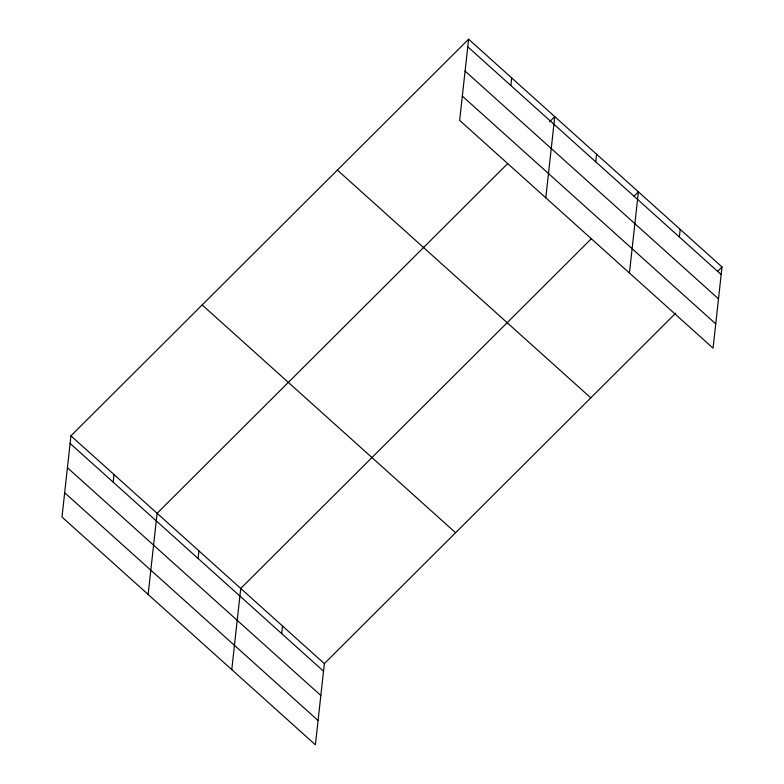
<?xml version="1.0" encoding="UTF-8"?>
<svg xmlns="http://www.w3.org/2000/svg" width="784" height="784" viewBox="0 0 784 784"><rect width="100%" height="100%" fill="white"/><g stroke="black" fill="none" stroke-linecap="round" stroke-linejoin="round"><path stroke-width="1.18" d="M468.607 39.2L459.649 120.383L713.058 348.155L722.015 266.972L468.607 39.2L70.942 435.845L61.985 517.028L315.393 744.8L324.351 663.617L675.7 313.169M113.19 482.16L114.023 474.565M148.137 594.468L157.104 513.285L507.591 163.699M198.078 558.463L198.92 550.868M231.77 669.634L240.727 588.451L591.214 238.865M281.701 633.629L282.544 626.034M510.845 85.515L511.687 77.92M545.801 197.823L554.768 116.64L549.623 121.775M595.742 161.818L596.585 154.223M629.434 272.989L638.392 191.806L634.109 196.088M679.365 236.984L680.208 229.389M717.732 271.254L722.015 266.972M467.764 46.795L721.182 274.567M465.088 71.079L718.497 298.851M462.325 96.099L715.733 323.87M337.375 170.089L590.793 397.87M202.174 304.947L455.582 532.728M70.942 435.845L324.351 663.617M70.109 443.44L323.518 671.212M67.424 467.725L320.832 695.496M64.66 492.744L318.069 720.516"/></g></svg>
